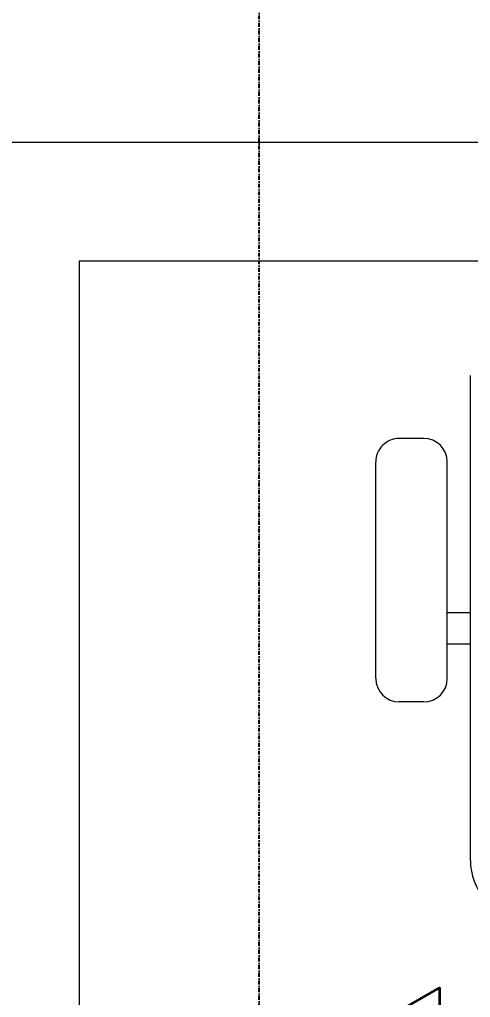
# Model space of a CAD drawing. Header units: inches. Extents: x -12418 to 57169, y -29325 to 19878.
# Drawn here: x 40947 to 41326, y -9467 to -8644 of the extents above; entities that cross this region are included whole.
import ezdxf

# ---------------------------------------------------------------- set-up
doc = ezdxf.new("R2010")
doc.units = ezdxf.units.IN
doc.header["$LTSCALE"] = 25
doc.header["$MEASUREMENT"] = 0
doc.linetypes.add('DASHDOT', pattern=[25.4, 12.7, -6.35, 0, -6.35])
doc.layers.get('0').update_dxf_attribs({"color": 8})
for name, color, linetype, lineweight in [('00-Ground Floor$0$LOADING', 253, 'Continuous', 5), ('00-Ground Floor$0$NEW Wall', 166, 'Continuous', 5), ('00-Ground Floor$0$Walls', 251, 'Continuous', 5), ('E-LITE-CLNG-CNDT', 6, 'DASHDOT', 35), ('T-DATA-CLNG-COND', 51, 'DASHDOT', 25), ('T-DATA-DEVC-TYPE', 2, 'Continuous', 25), ('T-DATA-WALL @ 100', 33, 'Continuous', 35)]:
    doc.layers.add(name, color=color, linetype=linetype, lineweight=lineweight)
doc.styles.add('DC_Simplex', font='SIMPLEX.shx', dxfattribs={"width": 0.7})

# ---------------------------------------------------------------- blocks, each defined once
blk = doc.blocks.new('*X246')
at = {"color": 0}
for p, q in [((5, 3), (5, 3)), ((5, 3), (5, 3)), ((5, 3), (5, 3)), ((5, 3), (5, 3)), ((5, 3), (5, 3)), ((5, 3), (5, 3)), ((5, 3), (5, 3)), ((5, 3), (5, 3)), ((5, 3), (5, 3)), ((5, 3), (5, 3)), ((5, 3), (5, 3)), ((5, 3), (5, 3)), ((5, 3), (5, 3)), ((5, 3), (5, 3)), ((5, 3), (5, 3)), ((5, 3), (5, 3)), ((5, 3), (5, 3)), ((5, 3), (5, 3)), ((5, 3), (5, 3)), ((5, 3), (5, 3)), ((5, 3), (5, 3)), ((5, 3), (5, 3)), ((5, 3), (5, 3)), ((5, 3), (5, 3)), ((5, 3), (5, 3)), ((5, 3), (5, 3)), ((5, 3), (5, 3)), ((5, 3), (5, 3)), ((5, 3), (5, 3)), ((5, 3), (5, 3)), ((5, 3), (5, 3)), ((5, 3), (5, 3)), ((5, 3), (5, 3)), ((5, 3), (5, 3)), ((5, 3), (5, 3)), ((5, 3), (5, 3)), ((5, 3), (5, 3)), ((5, 3), (5, 3)), ((5, 3), (5, 3)), ((5, 3), (5, 3)), ((5, 3), (5, 3)), ((5, 3), (5, 3)), ((5, 3), (5, 3)), ((5, 3), (5, 3)), ((5, 3), (5, 3)), ((5, 3), (5, 3)), ((5, 3), (5, 3)), ((5, 3), (5, 3)), ((5, 3), (5, 3)), ((5, 3), (5, 3)), ((5, 3), (5, 3)), ((5, 3), (5, 3)), ((5, 3), (5, 3)), ((5, 3), (5, 3)), ((5, 3), (5, 3)), ((5, 3), (5, 3)), ((5, 3), (5, 3)), ((5, 3), (5, 3)), ((5, 3), (5, 3)), ((5, 3), (5, 3)), ((5, 3), (5, 3)), ((5, 3), (5, 3)), ((5, 3), (5, 3)), ((5, 3), (5, 3)), ((5, 3), (5, 3)), ((5, 3), (5, 3)), ((6, 3), (5, 3)), ((5, 3), (5, 3)), ((6, 3), (5, 3)), ((5, 3), (5, 3)), ((6, 3), (5, 3)), ((5, 3), (5, 3)), ((6, 3), (5, 3)), ((5, 3), (5, 3)), ((5, 3), (5, 3)), ((5, 3), (5, 3)), ((5, 3), (5, 3)), ((5, 3), (5, 3)), ((5, 3), (5, 3)), ((5, 3), (5, 3)), ((5, 3), (5, 3)), ((5, 3), (5, 3)), ((5, 3), (5, 3)), ((5, 3), (5, 3)), ((5, 3), (5, 3)), ((5, 3), (5, 3)), ((5, 3), (5, 3)), ((5, 3), (5, 3)), ((5, 3), (5, 3)), ((5, 3), (5, 3)), ((5, 3), (5, 3)), ((5, 3), (5, 3)), ((5, 3), (5, 3)), ((5, 3), (5, 3)), ((5, 3), (5, 3)), ((5, 3), (5, 3)), ((6, 3), (6, 3)), ((6, 3), (6, 3)), ((6, 3), (6, 3)), ((6, 3), (6, 3)), ((6, 3), (6, 3)), ((6, 3), (6, 3)), ((6, 3), (6, 3)), ((6, 3), (6, 3)), ((6, 3), (6, 3)), ((6, 3), (6, 3)), ((6, 3), (6, 3)), ((6, 3), (6, 3)), ((6, 3), (6, 3)), ((6, 3), (6, 3)), ((6, 3), (6, 3)), ((6, 3), (6, 3)), ((6, 3), (6, 3)), ((6, 3), (6, 3)), ((6, 3), (6, 3)), ((6, 3), (6, 3)), ((6, 3), (6, 3)), ((6, 3), (6, 3)), ((6, 3), (6, 3)), ((6, 3), (6, 3)), ((6, 3), (6, 3)), ((6, 3), (6, 3)), ((6, 3), (6, 3)), ((6, 3), (6, 3)), ((6, 3), (6, 3)), ((6, 3), (6, 3)), ((6, 3), (6, 3)), ((6, 3), (6, 3)), ((6, 3), (6, 3)), ((6, 3), (6, 3)), ((6, 3), (6, 3)), ((6, 3), (6, 3)), ((6, 3), (6, 3)), ((6, 3), (6, 3)), ((6, 3), (6, 3)), ((6, 3), (6, 3)), ((6, 3), (6, 3)), ((6, 3), (6, 3)), ((6, 3), (6, 3)), ((6, 3), (6, 3)), ((6, 3), (6, 3)), ((6, 3), (6, 3)), ((6, 3), (6, 3)), ((6, 3), (6, 3)), ((6, 3), (6, 3)), ((6, 3), (6, 3)), ((6, 3), (6, 3)), ((6, 3), (6, 3)), ((6, 3), (6, 3)), ((6, 3), (6, 3)), ((6, 3), (6, 3)), ((6, 3), (6, 3)), ((6, 3), (6, 3)), ((6, 3), (6, 3)), ((6, 3), (6, 3)), ((6, 3), (6, 3)), ((6, 3), (6, 3)), ((6, 3), (6, 3)), ((6, 3), (6, 3)), ((6, 3), (6, 3)), ((6, 3), (6, 3)), ((6, 3), (6, 3)), ((6, 3), (6, 3)), ((6, 3), (6, 3)), ((6, 3), (6, 3)), ((6, 3), (6, 3)), ((6, 3), (6, 3)), ((6, 3), (6, 3)), ((6, 3), (6, 3)), ((6, 3), (6, 3)), ((6, 3), (6, 3)), ((6, 3), (6, 3)), ((6, 3), (6, 3)), ((6, 3), (6, 3)), ((6, 3), (6, 3)), ((6, 3), (6, 3)), ((6, 3), (6, 3)), ((6, 3), (6, 3)), ((6, 3), (6, 3)), ((6, 3), (6, 3)), ((6, 3), (6, 3)), ((6, 3), (6, 3)), ((6, 3), (6, 3)), ((6, 3), (6, 3)), ((6, 3), (6, 3)), ((6, 3), (6, 3)), ((6, 3), (6, 3)), ((6, 3), (6, 3)), ((6, 3), (6, 3)), ((6, 3), (6, 3)), ((6, 3), (6, 3)), ((6, 3), (6, 3)), ((6, 3), (6, 3)), ((6, 3), (6, 3)), ((6, 3), (6, 3)), ((6, 3), (6, 3)), ((6, 3), (6, 3)), ((6, 3), (6, 3)), ((6, 3), (6, 3)), ((6, 3), (6, 3)), ((6, 3), (6, 3)), ((6, 3), (6, 3)), ((6, 3), (6, 3)), ((6, 3), (6, 3)), ((6, 3), (6, 3)), ((6, 3), (6, 3)), ((6, 3), (6, 3)), ((6, 3), (6, 3)), ((6, 3), (6, 3)), ((6, 3), (6, 3)), ((6, 3), (6, 3)), ((6, 3), (6, 3)), ((6, 3), (6, 3)), ((6, 3), (6, 3)), ((6, 3), (6, 3)), ((6, 3), (6, 3)), ((6, 3), (6, 3)), ((6, 3), (6, 3)), ((6, 3), (6, 3)), ((6, 3), (6, 3)), ((6, 3), (6, 3)), ((6, 3), (6, 3)), ((6, 3), (6, 3)), ((6, 3), (6, 3)), ((6, 3), (6, 3)), ((6, 3), (6, 3)), ((6, 3), (6, 3)), ((6, 3), (6, 3)), ((6, 3), (6, 3)), ((6, 3), (6, 3)), ((6, 3), (6, 3)), ((6, 3), (6, 3)), ((6, 3), (6, 3)), ((6, 3), (6, 3)), ((6, 3), (6, 3)), ((6, 3), (6, 3)), ((6, 3), (6, 3)), ((6, 3), (6, 3)), ((6, 3), (6, 3)), ((6, 3), (6, 3)), ((6, 3), (6, 3)), ((6, 3), (6, 3)), ((6, 3), (6, 3)), ((6, 3), (6, 3)), ((6, 3), (6, 3)), ((6, 3), (6, 3)), ((6, 3), (6, 3)), ((6, 3), (6, 3)), ((6, 3), (6, 3)), ((6, 3), (6, 3)), ((6, 3), (6, 3)), ((6, 3), (6, 3)), ((6, 3), (6, 3)), ((6, 3), (6, 3)), ((6, 3), (6, 3)), ((6, 3), (6, 3)), ((6, 3), (6, 3)), ((6, 3), (6, 3)), ((6, 3), (6, 3)), ((6, 3), (6, 3)), ((6, 3), (6, 3)), ((6, 3), (6, 3)), ((6, 3), (6, 3)), ((6, 3), (6, 3)), ((6, 3), (6, 3)), ((6, 3), (6, 3)), ((6, 3), (6, 3)), ((6, 3), (6, 3)), ((6, 3), (6, 3)), ((6, 3), (6, 3)), ((6, 3), (6, 3)), ((6, 3), (6, 3)), ((6, 3), (6, 3)), ((6, 3), (6, 3)), ((6, 3), (6, 3)), ((6, 3), (6, 3)), ((6, 3), (6, 3)), ((6, 3), (6, 3)), ((6, 3), (6, 3)), ((6, 3), (6, 3)), ((6, 3), (6, 3)), ((6, 3), (6, 3)), ((6, 3), (6, 3)), ((6, 3), (6, 3)), ((6, 3), (6, 3)), ((6, 3), (6, 3)), ((6, 3), (6, 3)), ((6, 3), (6, 3)), ((6, 3), (6, 3)), ((6, 3), (6, 3)), ((6, 3), (6, 3)), ((6, 3), (6, 3)), ((6, 3), (6, 3)), ((6, 3), (6, 3)), ((6, 3), (6, 3)), ((6, 3), (6, 3)), ((6, 3), (6, 3)), ((6, 3), (6, 3)), ((6, 3), (6, 3)), ((6, 3), (6, 3)), ((6, 3), (5, 3)), ((6, 3), (5, 3)), ((6, 3), (5, 3)), ((6, 3), (5, 3)), ((6, 3), (5, 3)), ((6, 3), (6, 3)), ((6, 3), (6, 3)), ((6, 3), (6, 3)), ((6, 3), (6, 3)), ((6, 3), (6, 3)), ((6, 3), (6, 3)), ((6, 3), (6, 3)), ((6, 3), (6, 3)), ((6, 3), (6, 3)), ((6, 3), (6, 3)), ((6, 3), (6, 3)), ((6, 3), (6, 3)), ((6, 3), (6, 3)), ((6, 3), (6, 3)), ((6, 3), (6, 3)), ((6, 3), (6, 3)), ((6, 3), (6, 3)), ((6, 3), (6, 3)), ((6, 3), (6, 3)), ((6, 3), (6, 3)), ((6, 3), (6, 3)), ((6, 3), (6, 3)), ((6, 3), (6, 3)), ((6, 3), (6, 3)), ((6, 3), (6, 3)), ((6, 3), (6, 3)), ((6, 3), (6, 3)), ((6, 3), (6, 3)), ((6, 3), (6, 3)), ((6, 3), (6, 3)), ((6, 3), (6, 3)), ((6, 3), (6, 3)), ((6, 3), (6, 3)), ((6, 3), (6, 3)), ((6, 3), (6, 3)), ((6, 3), (6, 3)), ((6, 3), (6, 3)), ((6, 3), (6, 3)), ((6, 3), (6, 3)), ((6, 3), (6, 3)), ((6, 3), (6, 3)), ((6, 3), (6, 3)), ((6, 3), (6, 3)), ((6, 3), (6, 3)), ((6, 3), (6, 3)), ((6, 3), (6, 3)), ((6, 3), (6, 3)), ((6, 3), (6, 3)), ((6, 3), (6, 3)), ((6, 3), (6, 3)), ((6, 3), (6, 3)), ((6, 3), (6, 3)), ((6, 3), (6, 3)), ((6, 3), (6, 3)), ((6, 3), (6, 3)), ((6, 3), (6, 3)), ((6, 3), (6, 3)), ((6, 3), (6, 3)), ((6, 3), (6, 3)), ((6, 3), (6, 3)), ((6, 3), (6, 3)), ((6, 3), (6, 3)), ((6, 3), (6, 3)), ((6, 3), (6, 3)), ((6, 3), (6, 3)), ((6, 3), (6, 3)), ((6, 3), (6, 3)), ((6, 3), (6, 3)), ((6, 3), (6, 3)), ((6, 3), (6, 3)), ((6, 3), (6, 3)), ((6, 3), (6, 3)), ((6, 3), (6, 3)), ((6, 3), (6, 3)), ((6, 3), (6, 3)), ((6, 3), (6, 3)), ((6, 3), (6, 3)), ((6, 3), (6, 3)), ((6, 3), (6, 3)), ((6, 3), (6, 3)), ((6, 3), (6, 3)), ((6, 3), (6, 3)), ((6, 3), (6, 3)), ((6, 3), (6, 3)), ((6, 3), (6, 3)), ((6, 3), (6, 3)), ((6, 3), (6, 3)), ((6, 3), (6, 3)), ((6, 3), (6, 3)), ((6, 3), (6, 3)), ((6, 3), (6, 3)), ((6, 3), (6, 3)), ((6, 3), (6, 3)), ((6, 3), (6, 3)), ((6, 3), (6, 3)), ((6, 3), (6, 3)), ((6, 3), (6, 3)), ((6, 3), (6, 3)), ((6, 3), (6, 3)), ((6, 3), (6, 3)), ((6, 3), (6, 3)), ((6, 3), (6, 3)), ((6, 3), (6, 3)), ((6, 3), (6, 3)), ((6, 3), (6, 3)), ((6, 3), (6, 3)), ((6, 3), (6, 3)), ((6, 3), (6, 3)), ((6, 3), (6, 3)), ((6, 3), (6, 3)), ((6, 3), (6, 3)), ((6, 3), (6, 3)), ((6, 3), (6, 3)), ((6, 3), (6, 3)), ((6, 3), (6, 3)), ((6, 3), (6, 3)), ((6, 3), (6, 3)), ((6, 3), (6, 3)), ((6, 3), (6, 3)), ((6, 3), (6, 3)), ((6, 3), (6, 3)), ((6, 3), (6, 3)), ((6, 3), (6, 3)), ((6, 3), (6, 3)), ((6, 3), (6, 3)), ((6, 3), (6, 3)), ((6, 3), (6, 3)), ((6, 3), (6, 3)), ((6, 3), (6, 3)), ((6, 3), (6, 3)), ((6, 3), (6, 3)), ((6, 3), (6, 3)), ((6, 3), (6, 3)), ((6, 3), (6, 3)), ((6, 3), (6, 3)), ((6, 3), (6, 3)), ((6, 3), (6, 3)), ((6, 3), (6, 3)), ((6, 3), (6, 3)), ((6, 3), (6, 3)), ((6, 3), (6, 3)), ((6, 3), (6, 3)), ((6, 3), (6, 3)), ((6, 3), (6, 3)), ((6, 3), (6, 3)), ((6, 3), (6, 3)), ((6, 3), (6, 3)), ((6, 3), (6, 3)), ((6, 3), (6, 3)), ((6, 3), (6, 3)), ((6, 3), (6, 3)), ((6, 3), (6, 3)), ((6, 3), (6, 3)), ((6, 3), (6, 3)), ((6, 3), (6, 3)), ((6, 3), (6, 3)), ((6, 3), (6, 3)), ((6, 3), (6, 3)), ((6, 3), (6, 3)), ((6, 3), (6, 3)), ((6, 3), (6, 3)), ((6, 3), (6, 3)), ((6, 3), (6, 3)), ((6, 3), (6, 3)), ((6, 3), (6, 3)), ((6, 3), (6, 3)), ((6, 3), (6, 3)), ((6, 3), (6, 3)), ((6, 3), (6, 3)), ((6, 3), (6, 3)), ((6, 3), (6, 3)), ((6, 3), (6, 3)), ((6, 3), (6, 3)), ((6, 3), (6, 3)), ((6, 3), (6, 3)), ((6, 3), (6, 3)), ((6, 3), (6, 3)), ((6, 3), (6, 3)), ((6, 3), (6, 3)), ((6, 3), (6, 3)), ((6, 3), (6, 3)), ((6, 3), (6, 3)), ((6, 3), (6, 3)), ((6, 3), (6, 3)), ((6, 3), (6, 3)), ((6, 3), (6, 3)), ((6, 3), (6, 3)), ((6, 3), (6, 3)), ((6, 3), (6, 3)), ((6, 3), (6, 3)), ((6, 3), (6, 3)), ((6, 3), (6, 3)), ((6, 3), (6, 3)), ((6, 3), (6, 3)), ((6, 3), (6, 3)), ((6, 3), (6, 3)), ((6, 3), (6, 3)), ((6, 3), (6, 3)), ((6, 3), (6, 3)), ((6, 3), (6, 3)), ((6, 3), (6, 3)), ((6, 3), (6, 3)), ((6, 3), (6, 3)), ((6, 3), (6, 3)), ((6, 3), (6, 3)), ((6, 3), (6, 3)), ((6, 3), (6, 3)), ((6, 3), (6, 3)), ((6, 3), (6, 3)), ((6, 3), (6, 3)), ((6, 3), (6, 3)), ((6, 3), (6, 3)), ((6, 3), (6, 3)), ((6, 3), (6, 3)), ((6, 3), (6, 3)), ((6, 3), (6, 3)), ((6, 3), (6, 3)), ((6, 3), (6, 3)), ((6, 3), (6, 3)), ((6, 3), (6, 3)), ((6, 3), (6, 3)), ((6, 3), (6, 3)), ((6, 3), (6, 3)), ((6, 3), (6, 3)), ((6, 3), (6, 3)), ((6, 3), (6, 3)), ((6, 3), (6, 3)), ((6, 3), (6, 3)), ((6, 3), (6, 3)), ((6, 3), (6, 3)), ((6, 3), (6, 3)), ((6, 3), (6, 3)), ((6, 3), (6, 3)), ((6, 3), (6, 3)), ((6, 3), (6, 3)), ((6, 3), (6, 3)), ((6, 3), (6, 3)), ((6, 3), (6, 3)), ((6, 3), (6, 3)), ((6, 3), (6, 3)), ((6, 3), (6, 3)), ((6, 3), (6, 3)), ((6, 3), (6, 3)), ((6, 3), (6, 3)), ((6, 3), (6, 3)), ((6, 3), (6, 3)), ((6, 3), (6, 3)), ((6, 3), (6, 3)), ((6, 3), (6, 3)), ((6, 3), (6, 3)), ((6, 3), (6, 3)), ((6, 3), (6, 3)), ((6, 3), (6, 3)), ((6, 3), (6, 3)), ((6, 3), (6, 3)), ((6, 3), (6, 3)), ((6, 3), (6, 3)), ((6, 3), (6, 3)), ((6, 3), (6, 3)), ((6, 3), (6, 3)), ((6, 3), (6, 3)), ((6, 3), (6, 3)), ((6, 3), (6, 3)), ((6, 3), (6, 3)), ((6, 3), (6, 3)), ((6, 3), (6, 3)), ((6, 3), (6, 3)), ((6, 3), (6, 3)), ((6, 3), (6, 3)), ((6, 3), (6, 3)), ((6, 3), (6, 3)), ((6, 3), (6, 3)), ((6, 3), (6, 3)), ((6, 3), (6, 3)), ((6, 3), (6, 3)), ((6, 3), (6, 3)), ((6, 3), (6, 3)), ((6, 3), (6, 3)), ((6, 3), (6, 3)), ((6, 3), (6, 3)), ((6, 3), (6, 3)), ((6, 3), (6, 3)), ((6, 3), (6, 3)), ((6, 3), (6, 3)), ((6, 3), (6, 3)), ((6, 3), (6, 3)), ((6, 3), (6, 3)), ((6, 3), (6, 3)), ((6, 3), (6, 3)), ((6, 3), (6, 3)), ((6, 3), (6, 3)), ((6, 3), (6, 3)), ((6, 3), (6, 3)), ((6, 3), (6, 3)), ((6, 3), (6, 3)), ((6, 3), (6, 3)), ((6, 3), (6, 3)), ((6, 3), (6, 3)), ((6, 3), (6, 3)), ((6, 3), (6, 3)), ((6, 3), (6, 3)), ((6, 3), (6, 3)), ((6, 3), (6, 3)), ((6, 3), (6, 3)), ((6, 3), (6, 3)), ((6, 3), (6, 3)), ((6, 3), (6, 3)), ((6, 3), (6, 3)), ((6, 3), (6, 3)), ((6, 3), (6, 3)), ((6, 3), (6, 3)), ((6, 3), (6, 3)), ((6, 3), (6, 3)), ((6, 3), (6, 3)), ((6, 3), (6, 3)), ((6, 3), (6, 3)), ((6, 3), (6, 3))]:
    blk.add_line(p, q, dxfattribs=at)
blk = doc.blocks.new('*X247')
at = {"color": 0}
for p, q in [((13, 1), (13, 1)), ((13, 1), (13, 1)), ((13, 1), (13, 1)), ((13, 1), (13, 1)), ((13, 1), (13, 1)), ((13, 1), (13, 1)), ((13, 1), (13, 1)), ((13, 1), (13, 1)), ((13, 1), (13, 1)), ((13, 1), (13, 1)), ((13, 1), (13, 1)), ((13, 1), (13, 1)), ((13, 1), (13, 1)), ((13, 1), (13, 1)), ((13, 1), (13, 1)), ((13, 1), (14, 1)), ((13, 1), (14, 1)), ((13, 1), (14, 1)), ((13, 1), (13, 1)), ((13, 1), (13, 1)), ((13, 1), (13, 1)), ((13, 1), (13, 1)), ((13, 1), (13, 1)), ((13, 1), (13, 1)), ((13, 1), (13, 1)), ((13, 1), (13, 1)), ((13, 1), (13, 1)), ((13, 1), (13, 1)), ((13, 1), (13, 1)), ((13, 1), (13, 1)), ((13, 1), (13, 1)), ((13, 1), (13, 1)), ((13, 1), (13, 1)), ((13, 1), (13, 1)), ((13, 1), (13, 1)), ((13, 1), (13, 1)), ((13, 1), (13, 1)), ((13, 1), (13, 1)), ((13, 1), (13, 1)), ((13, 1), (13, 1)), ((13, 1), (13, 1)), ((13, 1), (13, 1)), ((13, 1), (13, 1)), ((13, 1), (13, 1)), ((13, 1), (13, 1)), ((13, 1), (13, 1)), ((13, 1), (13, 1)), ((13, 1), (13, 1)), ((13, 1), (13, 1)), ((13, 1), (13, 1)), ((13, 1), (13, 1)), ((13, 1), (13, 1)), ((13, 1), (13, 1)), ((13, 1), (13, 1)), ((13, 1), (13, 1)), ((13, 1), (13, 1)), ((13, 1), (13, 1)), ((13, 1), (13, 1)), ((13, 1), (13, 1)), ((13, 1), (13, 1)), ((13, 1), (13, 1)), ((13, 1), (13, 1)), ((13, 1), (13, 1)), ((13, 1), (13, 1)), ((13, 1), (13, 1)), ((13, 1), (13, 1)), ((13, 1), (13, 1)), ((13, 1), (13, 1)), ((13, 1), (13, 1)), ((13, 1), (13, 1)), ((13, 1), (13, 1)), ((13, 1), (13, 1)), ((13, 1), (13, 1)), ((13, 1), (13, 1)), ((13, 1), (13, 1)), ((13, 1), (13, 1)), ((13, 1), (13, 1)), ((13, 1), (13, 1)), ((13, 1), (13, 1)), ((13, 1), (13, 1)), ((13, 1), (13, 1)), ((13, 1), (13, 1)), ((13, 1), (13, 1)), ((13, 1), (13, 1)), ((13, 1), (13, 1)), ((13, 1), (13, 1)), ((13, 1), (13, 1)), ((13, 1), (13, 1)), ((13, 1), (13, 1)), ((13, 1), (13, 1)), ((13, 1), (13, 1)), ((13, 1), (13, 1)), ((13, 1), (13, 1)), ((13, 1), (13, 1)), ((13, 1), (13, 1)), ((13, 1), (13, 1)), ((13, 1), (13, 1)), ((13, 1), (13, 1)), ((13, 1), (13, 1)), ((13, 1), (13, 1)), ((13, 1), (13, 1)), ((13, 1), (13, 1)), ((13, 1), (13, 1)), ((13, 1), (13, 1)), ((13, 1), (13, 1)), ((13, 1), (13, 1)), ((13, 1), (13, 1)), ((13, 1), (13, 1)), ((13, 1), (13, 1)), ((13, 1), (13, 1)), ((13, 1), (13, 1)), ((13, 1), (13, 1)), ((13, 1), (13, 1)), ((13, 1), (13, 1)), ((13, 1), (13, 1)), ((13, 1), (13, 1)), ((13, 1), (13, 1)), ((13, 1), (13, 1)), ((13, 1), (13, 1)), ((13, 1), (13, 1)), ((13, 1), (13, 1)), ((13, 1), (13, 1)), ((13, 1), (13, 1)), ((13, 1), (14, 1)), ((13, 0), (13, 0)), ((13, 0), (13, 0)), ((13, 0), (13, 0)), ((13, 0), (13, 0)), ((13, 0), (13, 0)), ((13, 0), (13, 0)), ((13, 0), (13, 0)), ((13, 0), (13, 0)), ((13, 0), (13, 0)), ((13, 0), (13, 0)), ((13, 0), (13, 0)), ((13, 0), (13, 0)), ((13, 0), (13, 0)), ((13, 0), (13, 0)), ((13, 0), (13, 0)), ((13, 0), (13, 0)), ((13, 0), (13, 0)), ((13, 0), (13, 0)), ((13, 0), (13, 0)), ((13, 0), (13, 0)), ((13, 0), (13, 0)), ((13, 0), (13, 0)), ((13, 0), (13, 0)), ((13, 0), (13, 0)), ((13, 0), (13, 0)), ((13, 0), (13, 0)), ((13, 0), (13, 0)), ((13, 0), (13, 0)), ((13, 0), (13, 0)), ((13, 0), (13, 0)), ((13, 0), (13, 0)), ((13, 0), (13, 0)), ((13, 0), (13, 0)), ((13, 0), (13, 0)), ((13, 0), (13, 0)), ((13, 0), (13, 0)), ((13, 0), (13, 0)), ((13, 0), (13, 0)), ((13, 0), (13, 0)), ((13, 0), (13, 0)), ((13, 0), (13, 0)), ((13, 0), (13, 0)), ((13, 0), (13, 0)), ((13, 0), (13, 0)), ((13, 0), (13, 0)), ((13, 0), (13, 0)), ((13, 0), (13, 0)), ((13, 0), (13, 0)), ((13, 0), (14, 0)), ((13, 0), (14, 0)), ((13, 0), (13, 0)), ((13, 0), (14, 0)), ((14, 1), (14, 1)), ((14, 1), (14, 1)), ((14, 1), (14, 1)), ((14, 1), (14, 1)), ((14, 1), (14, 1)), ((14, 1), (14, 1)), ((14, 1), (14, 1)), ((14, 1), (14, 1)), ((14, 1), (14, 1)), ((14, 1), (14, 1)), ((14, 1), (14, 1)), ((14, 1), (14, 1)), ((14, 1), (14, 1)), ((14, 1), (14, 1)), ((14, 1), (14, 1)), ((14, 1), (14, 1)), ((14, 1), (14, 1)), ((14, 1), (14, 1)), ((14, 1), (14, 1)), ((14, 1), (14, 1)), ((14, 1), (14, 1)), ((14, 1), (14, 1)), ((14, 1), (14, 1)), ((14, 1), (14, 1)), ((14, 1), (14, 1)), ((14, 1), (14, 1)), ((14, 1), (14, 1)), ((14, 1), (14, 1)), ((14, 1), (14, 1)), ((14, 1), (14, 1)), ((14, 1), (14, 1)), ((14, 1), (14, 1)), ((14, 1), (14, 1)), ((14, 1), (14, 1)), ((14, 1), (14, 1)), ((14, 1), (14, 1)), ((14, 1), (14, 1)), ((14, 1), (14, 1)), ((14, 1), (14, 1)), ((14, 1), (14, 1)), ((14, 1), (14, 1)), ((14, 1), (14, 1)), ((14, 1), (14, 1)), ((14, 1), (14, 1)), ((14, 1), (14, 1)), ((14, 1), (14, 1)), ((14, 1), (14, 1)), ((14, 1), (14, 1)), ((14, 1), (14, 1)), ((14, 1), (14, 1)), ((14, 1), (14, 1)), ((14, 1), (14, 1)), ((14, 1), (14, 1)), ((14, 1), (14, 1)), ((14, 1), (14, 1)), ((14, 1), (14, 1)), ((14, 1), (14, 1)), ((14, 1), (14, 1)), ((14, 1), (14, 1)), ((14, 1), (14, 1)), ((14, 1), (14, 1)), ((14, 1), (14, 1)), ((14, 1), (14, 1)), ((14, 1), (14, 1)), ((14, 1), (14, 1)), ((14, 1), (14, 1)), ((14, 1), (14, 1)), ((14, 1), (14, 1)), ((14, 1), (14, 1)), ((14, 1), (14, 1)), ((14, 1), (14, 1)), ((14, 1), (14, 1)), ((14, 1), (14, 1)), ((14, 1), (14, 1)), ((14, 1), (14, 1)), ((14, 1), (14, 1)), ((14, 1), (14, 1)), ((14, 1), (14, 1)), ((14, 1), (14, 1)), ((14, 1), (14, 1)), ((14, 1), (14, 1)), ((14, 1), (14, 1)), ((14, 1), (14, 1)), ((14, 1), (14, 1)), ((14, 1), (14, 1)), ((14, 1), (14, 1)), ((14, 1), (14, 1)), ((14, 1), (14, 1)), ((14, 1), (14, 1)), ((14, 1), (14, 1)), ((14, 1), (14, 1)), ((14, 1), (14, 1)), ((14, 1), (14, 1)), ((14, 1), (14, 1)), ((14, 0), (14, 0)), ((14, 0), (14, 0)), ((14, 0), (14, 0)), ((14, 0), (14, 0)), ((14, 0), (14, 0)), ((14, 0), (14, 0)), ((14, 0), (14, 0)), ((14, 0), (14, 0)), ((14, 0), (14, 0)), ((14, 0), (14, 0)), ((14, 0), (14, 0)), ((14, 0), (14, 0)), ((14, 0), (14, 0)), ((14, 0), (14, 0)), ((14, 0), (14, 0)), ((14, 0), (14, 0)), ((14, 0), (14, 0)), ((14, 0), (14, 0)), ((14, 0), (14, 0)), ((14, 0), (14, 0)), ((14, 0), (14, 0)), ((14, 0), (14, 0)), ((14, 0), (14, 0)), ((14, 0), (14, 0)), ((14, 0), (14, 0)), ((14, 0), (14, 0)), ((14, 0), (14, 0)), ((14, 0), (14, 0)), ((14, 0), (14, 0)), ((14, 0), (14, 0)), ((14, 0), (14, 0)), ((14, 0), (14, 0)), ((14, 0), (14, 0)), ((14, 0), (14, 0)), ((14, 0), (14, 0)), ((14, 0), (14, 0)), ((14, 0), (14, 0)), ((14, 0), (14, 0)), ((14, 0), (14, 0)), ((14, 0), (14, 0)), ((14, 0), (14, 0)), ((14, 0), (14, 0)), ((14, 0), (14, 0)), ((14, 0), (14, 0)), ((14, 0), (14, 0)), ((14, 0), (14, 0)), ((14, 0), (14, 0)), ((14, 0), (14, 0)), ((13, 0), (13, 0)), ((13, 0), (14, 0)), ((13, 0), (13, 0)), ((13, 0), (14, 0)), ((13, 0), (13, 0)), ((13, 0), (14, 0)), ((13, 0), (13, 0)), ((13, 0), (13, 0)), ((13, 0), (13, 0)), ((13, 0), (13, 0)), ((13, 0), (14, 0)), ((13, 0), (13, 0)), ((13, 0), (14, 0)), ((13, 0), (13, 0)), ((13, 0), (14, 0)), ((13, 0), (13, 0)), ((13, 0), (14, 0)), ((13, 0), (13, 0)), ((13, 0), (14, 0)), ((13, 0), (13, 0)), ((13, 0), (14, 0)), ((13, 0), (13, 0)), ((13, 0), (14, 0)), ((13, 0), (13, 0)), ((13, 0), (13, 0)), ((13, 0), (13, 0)), ((13, 0), (14, 0)), ((13, 0), (13, 0)), ((13, 0), (14, 0)), ((13, 0), (13, 0)), ((13, 0), (14, 0)), ((13, 0), (13, 0)), ((13, 0), (14, 0)), ((13, 0), (13, 0)), ((13, 0), (13, 0)), ((13, 0), (13, 0)), ((13, 0), (13, 0)), ((13, 0), (13, 0)), ((13, 0), (13, 0)), ((13, 0), (13, 0)), ((13, 0), (13, 0)), ((13, 0), (13, 0)), ((13, 0), (13, 0)), ((13, 0), (13, 0)), ((13, 0), (13, 0)), ((13, 0), (13, 0)), ((13, 0), (13, 0)), ((13, 0), (13, 0)), ((13, 0), (13, 0)), ((13, 0), (13, 0)), ((13, 0), (13, 0)), ((13, 0), (13, 0)), ((13, 0), (13, 0)), ((13, 0), (13, 0)), ((13, 0), (13, 0)), ((13, 0), (13, 0)), ((13, 0), (13, 0)), ((13, 0), (13, 0)), ((13, 0), (13, 0)), ((13, 0), (13, 0)), ((13, 0), (13, 0)), ((13, 0), (13, 0)), ((13, 0), (13, 0)), ((13, 0), (13, 0)), ((13, -1), (13, -1)), ((13, -1), (13, -1)), ((13, -1), (13, -1)), ((13, -1), (13, -1)), ((13, -1), (13, -1)), ((13, -1), (14, -1)), ((13, -1), (13, -1)), ((14, 0), (14, 0)), ((14, 0), (14, 0)), ((14, 0), (14, 0)), ((14, 0), (14, 0)), ((14, 0), (14, 0)), ((14, 0), (14, 0)), ((14, 0), (14, 0)), ((14, 0), (14, 0)), ((14, 0), (14, 0)), ((14, 0), (14, 0)), ((14, 0), (14, 0)), ((14, 0), (14, 0)), ((14, 0), (14, 0)), ((14, 0), (14, 0)), ((14, 0), (14, 0)), ((13, 0), (14, 0)), ((14, 0), (14, 0)), ((14, 0), (14, 0)), ((14, 0), (14, 0)), ((14, 0), (14, 0)), ((14, 0), (14, 0)), ((14, 0), (14, 0)), ((14, 0), (14, 0)), ((14, 0), (14, 0)), ((14, 0), (14, 0)), ((14, 0), (14, 0)), ((14, 0), (14, 0)), ((14, 0), (14, 0)), ((14, 0), (14, 0)), ((14, 0), (14, 0)), ((14, 0), (14, 0)), ((14, 0), (14, 0)), ((14, 0), (14, 0)), ((14, 0), (14, 0)), ((14, 0), (14, 0)), ((14, 0), (14, 0)), ((14, 0), (14, 0)), ((14, 0), (14, 0)), ((14, 0), (14, 0)), ((14, 0), (14, 0)), ((14, 0), (14, 0)), ((14, 0), (14, 0)), ((14, 0), (14, 0)), ((14, 0), (14, 0)), ((14, 0), (14, 0)), ((14, 0), (14, 0)), ((14, 0), (14, 0)), ((14, 0), (14, 0)), ((14, 0), (14, 0)), ((14, 0), (14, 0)), ((14, -1), (14, -1)), ((14, -1), (14, -1)), ((14, -1), (14, -1)), ((14, -1), (14, -1)), ((14, -1), (14, -1))]:
    blk.add_line(p, q, dxfattribs=at)
blk = doc.blocks.new('00-Ground Floor$0$GF21018-P')
at = {"color": 0}
for p, q in [((0.22049, 0.47563), (0.22049, 0.0675)), ((0.25963, 0.34221), (0.2804, 0.34221)), ((0.24001, 0.32259), (0.24001, 0.14)), ((0.30001, 0.32259), (0.30001, 0.14)), ((0.22049, 0.29372), (0.24001, 0.29372)), ((0.22049, 0.26708), (0.24001, 0.26708)), ((0.25963, 0.12039), (0.2804, 0.12039))]:
    blk.add_line(p, q, dxfattribs=at)
for points in [[(0.24001, 0.29372), (0.24001, 0.29372), (0.24001, 0.29372), (0.24001, 0.29372), (0.24001, 0.29372), (0.24001, 0.29372), (0.24001, 0.29372), (0.24001, 0.29372), (0.24001, 0.29372), (0.24001, 0.29372), (0.24001, 0.29372), (0.24001, 0.29372), (0.24001, 0.29372), (0.24001, 0.29372), (0.24001, 0.29372), (0.24001, 0.29372), (0.24001, 0.29372), (0.24001, 0.29372), (0.24001, 0.29372), (0.24001, 0.29372), (0.24001, 0.29372), (0.24001, 0.29372), (0.24001, 0.29372), (0.24001, 0.29372), (0.24001, 0.29372), (0.24001, 0.29372), (0.24001, 0.29372), (0.24001, 0.29372), (0.24001, 0.29372), (0.24001, 0.29372), (0.24001, 0.29372), (0.24001, 0.29372), (0.24001, 0.29372), (0.24001, 0.29372), (0.24001, 0.29372), (0.24001, 0.29372), (0.24001, 0.29372), (0.24001, 0.29372), (0.24001, 0.29372), (0.24001, 0.29372), (0.24001, 0.29372), (0.24001, 0.29372), (0.24001, 0.29372), (0.24001, 0.29372), (0.24001, 0.29372), (0.24001, 0.29372), (0.24001, 0.29372), (0.24001, 0.29372), (0.24001, 0.29372), (0.24001, 0.29372), (0.24001, 0.29372), (0.24001, 0.29372), (0.24001, 0.29372), (0.24001, 0.29372), (0.24001, 0.29372), (0.24001, 0.29372), (0.24001, 0.29372), (0.24001, 0.29372), (0.24001, 0.29372), (0.24001, 0.29372), (0.24001, 0.29372), (0.24001, 0.29372), (0.24001, 0.29372), (0.24001, 0.29372), (0.24001, 0.29372), (0.24001, 0.29372), (0.24001, 0.29372), (0.24001, 0.29372), (0.24001, 0.29372), (0.24001, 0.29372), (0.24001, 0.29372), (0.24001, 0.29372), (0.24001, 0.29372), (0.24001, 0.29372), (0.24001, 0.29372), (0.24001, 0.29372), (0.24001, 0.29372), (0.24001, 0.29372), (0.24001, 0.29372), (0.24001, 0.29372), (0.24001, 0.29372), (0.24001, 0.29372), (0.24001, 0.29372), (0.24001, 0.29372), (0.24001, 0.29372), (0.24001, 0.29372), (0.24001, 0.29372), (0.24001, 0.29372), (0.24001, 0.29372), (0.24001, 0.29372), (0.24001, 0.29372), (0.24001, 0.29372), (0.24001, 0.29372), (0.24001, 0.29372), (0.24001, 0.29372), (0.24001, 0.29372), (0.24001, 0.29372), (0.24001, 0.29372), (0.24001, 0.29372), (0.24001, 0.29372), (0.24001, 0.29372), (0.24001, 0.29372), (0.24001, 0.29372), (0.24001, 0.29372), (0.24001, 0.29372), (0.24001, 0.29372), (0.24001, 0.29372), (0.24001, 0.29372), (0.24001, 0.29372), (0.24001, 0.29372), (0.24001, 0.29372), (0.24001, 0.29372), (0.24001, 0.29372), (0.24001, 0.29372), (0.24001, 0.29372), (0.24001, 0.29372), (0.24001, 0.29372), (0.24001, 0.29372), (0.24001, 0.29372), (0.24001, 0.29372), (0.24001, 0.29372), (0.24001, 0.29372), (0.24001, 0.29372), (0.24001, 0.29372), (0.24001, 0.29372), (0.24001, 0.29372), (0.24001, 0.29372), (0.24001, 0.29372), (0.24001, 0.29372), (0.24001, 0.29372), (0.24001, 0.29372), (0.24001, 0.29372), (0.24001, 0.29372), (0.24001, 0.29372), (0.24001, 0.29372), (0.24001, 0.29372), (0.24001, 0.29372), (0.24001, 0.29372), (0.24001, 0.29372), (0.24001, 0.29372), (0.24001, 0.29372), (0.24001, 0.29372), (0.24001, 0.29372), (0.24001, 0.29372), (0.24001, 0.29372), (0.24001, 0.29372), (0.24001, 0.29372), (0.24001, 0.29372), (0.24001, 0.29372), (0.24001, 0.29372), (0.24001, 0.29372), (0.24001, 0.29372), (0.24001, 0.29372), (0.24001, 0.29372), (0.24001, 0.29372), (0.24001, 0.29372), (0.24001, 0.29372), (0.24001, 0.29372), (0.24001, 0.29372), (0.24001, 0.29372), (0.24001, 0.29372), (0.24001, 0.29372), (0.24001, 0.29372), (0.24001, 0.29372), (0.24001, 0.29372), (0.24001, 0.29372), (0.24001, 0.29372), (0.24001, 0.29372), (0.24001, 0.29372), (0.24001, 0.29372), (0.24001, 0.29372), (0.24001, 0.29372), (0.24001, 0.29372), (0.24001, 0.29372), (0.24001, 0.29372), (0.24001, 0.29372), (0.24001, 0.29372), (0.24001, 0.29372), (0.24001, 0.29372), (0.24001, 0.29372), (0.24001, 0.29372), (0.24001, 0.29372), (0.24001, 0.29372), (0.24001, 0.29372), (0.24001, 0.29372), (0.24001, 0.29372), (0.24001, 0.29372), (0.24001, 0.29372), (0.24001, 0.29372), (0.24001, 0.29372), (0.24001, 0.29372), (0.24001, 0.29372), (0.24001, 0.29372), (0.24001, 0.29372), (0.24001, 0.29372), (0.24001, 0.29372), (0.24001, 0.29372), (0.24001, 0.29372), (0.24001, 0.29372), (0.24001, 0.29372), (0.24001, 0.29372), (0.24001, 0.29372), (0.24001, 0.29372), (0.24001, 0.29372), (0.24001, 0.29372), (0.24001, 0.29372), (0.24001, 0.29372), (0.24001, 0.29372), (0.24001, 0.29372), (0.24001, 0.29372), (0.24001, 0.29372), (0.24001, 0.29372), (0.24001, 0.29372), (0.24001, 0.29372), (0.24001, 0.29372), (0.24001, 0.29372), (0.24001, 0.29372), (0.24001, 0.29372), (0.24001, 0.29372), (0.24001, 0.29372), (0.24001, 0.29372), (0.24001, 0.29372), (0.24001, 0.29372), (0.24001, 0.29372), (0.24001, 0.29372), (0.24001, 0.29372), (0.24001, 0.29372), (0.24001, 0.29372), (0.24001, 0.29372), (0.24001, 0.29372), (0.24001, 0.29372), (0.24001, 0.29372), (0.24001, 0.29372), (0.24001, 0.29372), (0.24001, 0.29372), (0.24001, 0.29372), (0.24001, 0.29372), (0.24001, 0.29372), (0.24001, 0.29372), (0.24001, 0.29372), (0.24001, 0.29372), (0.24001, 0.29372), (0.24001, 0.29372), (0.24001, 0.29372), (0.24001, 0.29372), (0.24001, 0.29372), (0.24001, 0.29372), (0.24001, 0.29372), (0.24001, 0.29372), (0.24001, 0.29372), (0.24001, 0.29372), (0.24001, 0.29372), (0.24001, 0.29372), (0.24001, 0.29372), (0.24001, 0.29372), (0.24001, 0.29372), (0.24001, 0.29372), (0.24001, 0.29372), (0.24001, 0.29372), (0.24001, 0.29372), (0.24001, 0.29372), (0.24001, 0.29372), (0.24001, 0.29372), (0.24001, 0.29372), (0.24001, 0.29372), (0.24001, 0.29372), (0.24001, 0.29372), (0.24001, 0.29372), (0.24001, 0.29372), (0.24001, 0.29372), (0.24001, 0.29372), (0.24001, 0.29372), (0.24001, 0.29372), (0.24001, 0.29372), (0.24001, 0.29372), (0.24001, 0.29372), (0.24001, 0.29372)], [(0.24001, 0.29372), (0.24001, 0.29372), (0.24001, 0.29372), (0.24001, 0.29372), (0.24001, 0.29372), (0.24001, 0.29372), (0.24001, 0.29372), (0.24001, 0.29372), (0.24001, 0.29372), (0.24001, 0.29372), (0.24001, 0.29372), (0.24001, 0.29372), (0.24001, 0.29372), (0.24001, 0.29372), (0.24001, 0.29372), (0.24001, 0.29372), (0.24001, 0.29372), (0.24001, 0.29372), (0.24001, 0.29372), (0.24001, 0.29372), (0.24001, 0.29372), (0.24001, 0.29372), (0.24001, 0.29372), (0.24001, 0.29372), (0.24001, 0.29372), (0.24001, 0.29372), (0.24001, 0.29372), (0.24001, 0.29372), (0.24001, 0.29372), (0.24001, 0.29372), (0.24001, 0.29372), (0.24001, 0.29372), (0.24001, 0.29372), (0.24001, 0.29372), (0.24001, 0.29372), (0.24001, 0.29372), (0.24001, 0.29372), (0.24001, 0.29372), (0.24001, 0.29372), (0.24001, 0.29372), (0.24001, 0.29372), (0.24001, 0.29372), (0.24001, 0.29372), (0.24001, 0.29372), (0.24001, 0.29372), (0.24001, 0.29372), (0.24001, 0.29372), (0.24001, 0.29372), (0.24001, 0.29372), (0.24001, 0.29372), (0.24001, 0.29372), (0.24001, 0.29372), (0.24001, 0.29372), (0.24001, 0.29372), (0.24001, 0.29372), (0.24001, 0.29372), (0.24001, 0.29372), (0.24001, 0.29372), (0.24001, 0.29372), (0.24001, 0.29372), (0.24001, 0.29372), (0.24001, 0.29372), (0.24001, 0.29372), (0.24001, 0.29372), (0.24001, 0.29372), (0.24001, 0.29372), (0.24001, 0.29372), (0.24001, 0.29372), (0.24001, 0.29372), (0.24001, 0.29372), (0.24001, 0.29372), (0.24001, 0.29372), (0.24001, 0.29372), (0.24001, 0.29372), (0.24001, 0.29372), (0.24001, 0.29372), (0.24001, 0.29372), (0.24001, 0.29372), (0.24001, 0.29372), (0.24001, 0.29372), (0.24001, 0.29372), (0.24001, 0.29372), (0.24001, 0.29372), (0.24001, 0.29372), (0.24001, 0.29372), (0.24001, 0.29372), (0.24001, 0.29372), (0.24001, 0.29372), (0.24001, 0.29372), (0.24001, 0.29372), (0.24001, 0.29372), (0.24001, 0.29372), (0.24001, 0.29372), (0.24001, 0.29372), (0.24001, 0.29372), (0.24001, 0.29372), (0.24001, 0.29372), (0.24001, 0.29372), (0.24001, 0.29372), (0.24001, 0.29372), (0.24001, 0.29372), (0.24001, 0.29372), (0.24001, 0.29372), (0.24001, 0.29372), (0.24001, 0.29372), (0.24001, 0.29372), (0.24001, 0.29372), (0.24001, 0.29372), (0.24001, 0.29372), (0.24001, 0.29372), (0.24001, 0.29372), (0.24001, 0.29372), (0.24001, 0.29372), (0.24001, 0.29372), (0.24001, 0.29372), (0.24001, 0.29372), (0.24001, 0.29372), (0.24001, 0.29372), (0.24001, 0.29372), (0.24001, 0.29372), (0.24001, 0.29372), (0.24001, 0.29372), (0.24001, 0.29372), (0.24001, 0.29372), (0.24001, 0.29372), (0.24001, 0.29372), (0.24001, 0.29372), (0.24001, 0.29372), (0.24001, 0.29372), (0.24001, 0.29372), (0.24001, 0.29372), (0.24001, 0.29372), (0.24001, 0.29372), (0.24001, 0.29372), (0.24001, 0.29372), (0.24001, 0.29372), (0.24001, 0.29372), (0.24001, 0.29372), (0.24001, 0.29372), (0.24001, 0.29372), (0.24001, 0.29372), (0.24001, 0.29372), (0.24001, 0.29372), (0.24001, 0.29372), (0.24001, 0.29372), (0.24001, 0.29372), (0.24001, 0.29372), (0.24001, 0.29372), (0.24001, 0.29372), (0.24001, 0.29372), (0.24001, 0.29372), (0.24001, 0.29372), (0.24001, 0.29372), (0.24001, 0.29372), (0.24001, 0.29372), (0.24001, 0.29372), (0.24001, 0.29372), (0.24001, 0.29372), (0.24001, 0.29372), (0.24001, 0.29372), (0.24001, 0.29372), (0.24001, 0.29372), (0.24001, 0.29372), (0.24001, 0.29372), (0.24001, 0.29372), (0.24001, 0.29372), (0.24001, 0.29372), (0.24001, 0.29372), (0.24001, 0.29372), (0.24001, 0.29372), (0.24001, 0.29372), (0.24001, 0.29372), (0.24001, 0.29372), (0.24001, 0.29372), (0.24001, 0.29372), (0.24001, 0.29372), (0.24001, 0.29372), (0.24001, 0.29372), (0.24001, 0.29372), (0.24001, 0.29372), (0.24001, 0.29372), (0.24001, 0.29372), (0.24001, 0.29372), (0.24001, 0.29372), (0.24001, 0.29372), (0.24001, 0.29372), (0.24001, 0.29372), (0.24001, 0.29372), (0.24001, 0.29372), (0.24001, 0.29372), (0.24001, 0.29372), (0.24001, 0.29372), (0.24001, 0.29372), (0.24001, 0.29372), (0.24001, 0.29372), (0.24001, 0.29372), (0.24001, 0.29372), (0.24001, 0.29372), (0.24001, 0.29372), (0.24001, 0.29372), (0.24001, 0.29372), (0.24001, 0.29372), (0.24001, 0.29372), (0.24001, 0.29372), (0.24001, 0.29372), (0.24001, 0.29372), (0.24001, 0.29372), (0.24001, 0.29372), (0.24001, 0.29372), (0.24001, 0.29372), (0.24001, 0.29372), (0.24001, 0.29372), (0.24001, 0.29372), (0.24001, 0.29372), (0.24001, 0.29372), (0.24001, 0.29372), (0.24001, 0.29372), (0.24001, 0.29372), (0.24001, 0.29372)], [(0.24001, 0.29372), (0.24001, 0.29372), (0.24001, 0.29372), (0.24001, 0.29372), (0.24001, 0.29372), (0.24001, 0.29372), (0.24001, 0.29372), (0.24001, 0.29372), (0.24001, 0.29372), (0.24001, 0.29372), (0.24001, 0.29372), (0.24001, 0.29372), (0.24001, 0.29372), (0.24001, 0.29372), (0.24001, 0.29372), (0.24001, 0.29372), (0.24001, 0.29372), (0.24001, 0.29372), (0.24001, 0.29372), (0.24001, 0.29372), (0.24001, 0.29372), (0.24001, 0.29372), (0.24001, 0.29372), (0.24001, 0.29372), (0.24001, 0.29372), (0.24001, 0.29372), (0.24001, 0.29372), (0.24001, 0.29372), (0.24001, 0.29372), (0.24001, 0.29372), (0.24001, 0.29372), (0.24001, 0.29372), (0.24001, 0.29372), (0.24001, 0.29372), (0.24001, 0.29372), (0.24001, 0.29372), (0.24001, 0.29372), (0.24001, 0.29372), (0.24001, 0.29372), (0.24001, 0.29372), (0.24001, 0.29372), (0.24001, 0.29372), (0.24001, 0.29372), (0.24001, 0.29372), (0.24001, 0.29372), (0.24001, 0.29372), (0.24001, 0.29372), (0.24001, 0.29372), (0.24001, 0.29372), (0.24001, 0.29372), (0.24001, 0.29372), (0.24001, 0.29372), (0.24001, 0.29372), (0.24001, 0.29372), (0.24001, 0.29372), (0.24001, 0.29372), (0.24001, 0.29372), (0.24001, 0.29372), (0.24001, 0.29372), (0.24001, 0.29372), (0.24001, 0.29372), (0.24001, 0.29372), (0.24001, 0.29372), (0.24001, 0.29372), (0.24001, 0.29372), (0.24001, 0.29372), (0.24001, 0.29372), (0.24001, 0.29372), (0.24001, 0.29372), (0.24001, 0.29372), (0.24001, 0.29372), (0.24001, 0.29372), (0.24001, 0.29372), (0.24001, 0.29372), (0.24001, 0.29372), (0.24001, 0.29372), (0.24001, 0.29372), (0.24001, 0.29372), (0.24001, 0.29372), (0.24001, 0.29372), (0.24001, 0.29372), (0.24001, 0.29372), (0.24001, 0.29372), (0.24001, 0.29372), (0.24001, 0.29372), (0.24001, 0.29372), (0.24001, 0.29372), (0.24001, 0.29372), (0.24001, 0.29372), (0.24001, 0.29372), (0.24001, 0.29372), (0.24001, 0.29372), (0.24001, 0.29372), (0.24001, 0.29372), (0.24001, 0.29372), (0.24001, 0.29372), (0.24001, 0.29372), (0.24001, 0.29372), (0.24001, 0.29372), (0.24001, 0.29372), (0.24001, 0.29372), (0.24001, 0.29372), (0.24001, 0.29372), (0.24001, 0.29372), (0.24001, 0.29372), (0.24001, 0.29372), (0.24001, 0.29372), (0.24001, 0.29372), (0.24001, 0.29372), (0.24001, 0.29372), (0.24001, 0.29372), (0.24001, 0.29372), (0.24001, 0.29372), (0.24001, 0.29372), (0.24001, 0.29372), (0.24001, 0.29372), (0.24001, 0.29372), (0.24001, 0.29372), (0.24001, 0.29372), (0.24001, 0.29372), (0.24001, 0.29372), (0.24001, 0.29372), (0.24001, 0.29372), (0.24001, 0.29372), (0.24001, 0.29372), (0.24001, 0.29372), (0.24001, 0.29372), (0.24001, 0.29372), (0.24001, 0.29372), (0.24001, 0.29372), (0.24001, 0.29372), (0.24001, 0.29372), (0.24001, 0.29372), (0.24001, 0.29372), (0.24001, 0.29372), (0.24001, 0.29372), (0.24001, 0.29372), (0.24001, 0.29372), (0.24001, 0.29372), (0.24001, 0.29372), (0.24001, 0.29372), (0.24001, 0.29372), (0.24001, 0.29372), (0.24001, 0.29372), (0.24001, 0.29372), (0.24001, 0.29372), (0.24001, 0.29372), (0.24001, 0.29372), (0.24001, 0.29372), (0.24001, 0.29372), (0.24001, 0.29372), (0.24001, 0.29372), (0.24001, 0.29372), (0.24001, 0.29372), (0.24001, 0.29372), (0.24001, 0.29372), (0.24001, 0.29372), (0.24001, 0.29372), (0.24001, 0.29372), (0.24001, 0.29372), (0.24001, 0.29372), (0.24001, 0.29372), (0.24001, 0.29372), (0.24001, 0.29372), (0.24001, 0.29372), (0.24001, 0.29372), (0.24001, 0.29372), (0.24001, 0.29372), (0.24001, 0.29372), (0.24001, 0.29372), (0.24001, 0.29372), (0.24001, 0.29372), (0.24001, 0.29372), (0.24001, 0.29372), (0.24001, 0.29372), (0.24001, 0.29372), (0.24001, 0.29372), (0.24001, 0.29372), (0.24001, 0.29372), (0.24001, 0.29372), (0.24001, 0.29372), (0.24001, 0.29372), (0.24001, 0.29372), (0.24001, 0.29372), (0.24001, 0.29372), (0.24001, 0.29372), (0.24001, 0.29372), (0.24001, 0.29372), (0.24001, 0.29372), (0.24001, 0.29372), (0.24001, 0.29372), (0.24001, 0.29372), (0.24001, 0.29372), (0.24001, 0.29372), (0.24001, 0.29372), (0.24001, 0.29372), (0.24001, 0.29372), (0.24001, 0.29372), (0.24001, 0.29372), (0.24001, 0.29372), (0.24001, 0.29372), (0.24001, 0.29372), (0.24001, 0.29372), (0.24001, 0.29372), (0.24001, 0.29372), (0.24001, 0.29372), (0.24001, 0.29372), (0.24001, 0.29372), (0.24001, 0.29372), (0.24001, 0.29372), (0.24001, 0.29372), (0.24001, 0.29372), (0.24001, 0.29372), (0.24001, 0.29372)]]:
    blk.add_lwpolyline(points, close=True, dxfattribs=at)
for centre, radius, start, end in [((0.17049, 0.47563), 0.05, 0, 80.36712), ((0.25963, 0.32259), 0.01962, 90, 180), ((0.2804, 0.32259), 0.01962, 0, 90), ((0.25963, 0.14), 0.01962, 180, 270), ((0.2804, 0.14), 0.01962, 270, 0)]:
    blk.add_arc(centre, radius, start, end, dxfattribs=at)
at = {"layer": '00-Ground Floor$0$NEW Wall', "color": 0, "linetype": 'Continuous'}
for points in [[(0.24001, 0.29372), (0.24001, 0.29372), (0.24001, 0.29372), (0.24001, 0.29372), (0.24001, 0.29372), (0.24001, 0.29372), (0.24001, 0.29372), (0.24001, 0.29372)], [(0.24001, 0.29372), (0.24001, 0.29372), (0.24001, 0.29372), (0.24001, 0.29372), (0.24001, 0.29372), (0.24001, 0.29372), (0.24001, 0.29372)], [(0.24001, 0.29372), (0.24001, 0.29372), (0.24001, 0.29372), (0.24001, 0.29372), (0.24001, 0.29372), (0.24001, 0.29372), (0.24001, 0.29372), (0.24001, 0.29372), (0.24001, 0.29372)], [(0.24001, 0.29372), (0.24001, 0.29372), (0.24001, 0.29372), (0.24001, 0.29372), (0.24001, 0.29372), (0.24001, 0.29372), (0.24001, 0.29372), (0.24001, 0.29372), (0.24001, 0.29372), (0.24001, 0.29372)], [(0.24001, 0.29372), (0.24001, 0.29372), (0.24001, 0.29372), (0.24001, 0.29372), (0.24001, 0.29372), (0.24001, 0.29372), (0.24001, 0.29372), (0.24001, 0.29372), (0.24001, 0.29372), (0.24001, 0.29372), (0.24001, 0.29372), (0.24001, 0.29372), (0.24001, 0.29372), (0.24001, 0.29372), (0.24001, 0.29372)], [(0.24001, 0.29372), (0.24001, 0.29372), (0.24001, 0.29372), (0.24001, 0.29372), (0.24001, 0.29372), (0.24001, 0.29372), (0.24001, 0.29372), (0.24001, 0.29372), (0.24001, 0.29372), (0.24001, 0.29372)], [(0.24001, 0.29372), (0.24001, 0.29372), (0.24001, 0.29372), (0.24001, 0.29372), (0.24001, 0.29372), (0.24001, 0.29372), (0.24001, 0.29372), (0.24001, 0.29372), (0.24001, 0.29372), (0.24001, 0.29372)], [(0.24001, 0.29372), (0.24001, 0.29372), (0.24001, 0.29372), (0.24001, 0.29372), (0.24001, 0.29372), (0.24001, 0.29372), (0.24001, 0.29372), (0.24001, 0.29372), (0.24001, 0.29372), (0.24001, 0.29372)], [(0.24001, 0.29372), (0.24001, 0.29372), (0.24001, 0.29372), (0.24001, 0.29372), (0.24001, 0.29372), (0.24001, 0.29372), (0.24001, 0.29372), (0.24001, 0.29372), (0.24001, 0.29372), (0.24001, 0.29372), (0.24001, 0.29372), (0.24001, 0.29372), (0.24001, 0.29372), (0.24001, 0.29372), (0.24001, 0.29372), (0.24001, 0.29372), (0.24001, 0.29372), (0.24001, 0.29372)], [(0.24001, 0.29372), (0.24001, 0.29372), (0.24001, 0.29372), (0.24001, 0.29372), (0.24001, 0.29372), (0.24001, 0.29372), (0.24001, 0.29372), (0.24001, 0.29372), (0.24001, 0.29372), (0.24001, 0.29372), (0.24001, 0.29372), (0.24001, 0.29372)], [(0.24001, 0.29372), (0.24001, 0.29372), (0.24001, 0.29372), (0.24001, 0.29372), (0.24001, 0.29372), (0.24001, 0.29372), (0.24001, 0.29372)], [(0.24001, 0.29372), (0.24001, 0.29372), (0.24001, 0.29372), (0.24001, 0.29372), (0.24001, 0.29372), (0.24001, 0.29372), (0.24001, 0.29372), (0.24001, 0.29372), (0.24001, 0.29372), (0.24001, 0.29372), (0.24001, 0.29372), (0.24001, 0.29372), (0.24001, 0.29372), (0.24001, 0.29372), (0.24001, 0.29372), (0.24001, 0.29372), (0.24001, 0.29372), (0.24001, 0.29372), (0.24001, 0.29372), (0.24001, 0.29372), (0.24001, 0.29372), (0.24001, 0.29372), (0.24001, 0.29372), (0.24001, 0.29372), (0.24001, 0.29372), (0.24001, 0.29372), (0.24001, 0.29372), (0.24001, 0.29372), (0.24001, 0.29372), (0.24001, 0.29372), (0.24001, 0.29372), (0.24001, 0.29372), (0.24001, 0.29372), (0.24001, 0.29372), (0.24001, 0.29372), (0.24001, 0.29372), (0.24001, 0.29372), (0.24001, 0.29372), (0.24001, 0.29372), (0.24001, 0.29372), (0.24001, 0.29372), (0.24001, 0.29372), (0.24001, 0.29372), (0.24001, 0.29372), (0.24001, 0.29372), (0.24001, 0.29372), (0.24001, 0.29372), (0.24001, 0.29372), (0.24001, 0.29372), (0.24001, 0.29372), (0.24001, 0.29372), (0.24001, 0.29372), (0.24001, 0.29372), (0.24001, 0.29372), (0.24001, 0.29372), (0.24001, 0.29372), (0.24001, 0.29372), (0.24001, 0.29372), (0.24001, 0.29372), (0.24001, 0.29372), (0.24001, 0.29372), (0.24001, 0.29372), (0.24001, 0.29372), (0.24001, 0.29372), (0.24001, 0.29372), (0.24001, 0.29372), (0.24001, 0.29372), (0.24001, 0.29372), (0.24001, 0.29372), (0.24001, 0.29372), (0.24001, 0.29372), (0.24001, 0.29372), (0.24001, 0.29372), (0.24001, 0.29372), (0.24001, 0.29372), (0.24001, 0.29372), (0.24001, 0.29372), (0.24001, 0.29372), (0.24001, 0.29372), (0.24001, 0.29372), (0.24001, 0.29372), (0.24001, 0.29372), (0.24001, 0.29372), (0.24001, 0.29372), (0.24001, 0.29372), (0.24001, 0.29372), (0.24001, 0.29372), (0.24001, 0.29372), (0.24001, 0.29372), (0.24001, 0.29372), (0.24001, 0.29372), (0.24001, 0.29372), (0.24001, 0.29372), (0.24001, 0.29372), (0.24001, 0.29372), (0.24001, 0.29372), (0.24001, 0.29372), (0.24001, 0.29372), (0.24001, 0.29372), (0.24001, 0.29372), (0.24001, 0.29372), (0.24001, 0.29372), (0.24001, 0.29372), (0.24001, 0.29372), (0.24001, 0.29372), (0.24001, 0.29372), (0.24001, 0.29372), (0.24001, 0.29372), (0.24001, 0.29372), (0.24001, 0.29372), (0.24001, 0.29372)], [(0.24001, 0.29372), (0.24001, 0.29372), (0.24001, 0.29372), (0.24001, 0.29372), (0.24001, 0.29372), (0.24001, 0.29372), (0.24001, 0.29372), (0.24001, 0.29372), (0.24001, 0.29372), (0.24001, 0.29372), (0.24001, 0.29372), (0.24001, 0.29372), (0.24001, 0.29372), (0.24001, 0.29372), (0.24001, 0.29372), (0.24001, 0.29372), (0.24001, 0.29372)], [(0.24001, 0.29372), (0.24001, 0.29372), (0.24001, 0.29372), (0.24001, 0.29372), (0.24001, 0.29372), (0.24001, 0.29372), (0.24001, 0.29372), (0.24001, 0.29372), (0.24001, 0.29372), (0.24001, 0.29372), (0.24001, 0.29372), (0.24001, 0.29372), (0.24001, 0.29372), (0.24001, 0.29372), (0.24001, 0.29372), (0.24001, 0.29372), (0.24001, 0.29372), (0.24001, 0.29372), (0.24001, 0.29372), (0.24001, 0.29372), (0.24001, 0.29372), (0.24001, 0.29372), (0.24001, 0.29372), (0.24001, 0.29372), (0.24001, 0.29372), (0.24001, 0.29372), (0.24001, 0.29372), (0.24001, 0.29372), (0.24001, 0.29372), (0.24001, 0.29372), (0.24001, 0.29372), (0.24001, 0.29372), (0.24001, 0.29372), (0.24001, 0.29372), (0.24001, 0.29372), (0.24001, 0.29372), (0.24001, 0.29372), (0.24001, 0.29372), (0.24001, 0.29372), (0.24001, 0.29372), (0.24001, 0.29372), (0.24001, 0.29372), (0.24001, 0.29372), (0.24001, 0.29372), (0.24001, 0.29372), (0.24001, 0.29372), (0.24001, 0.29372), (0.24001, 0.29372), (0.24001, 0.29372), (0.24001, 0.29372), (0.24001, 0.29372), (0.24001, 0.29372), (0.24001, 0.29372), (0.24001, 0.29372), (0.24001, 0.29372), (0.24001, 0.29372), (0.24001, 0.29372), (0.24001, 0.29372), (0.24001, 0.29372), (0.24001, 0.29372), (0.24001, 0.29372), (0.24001, 0.29372), (0.24001, 0.29372), (0.24001, 0.29372), (0.24001, 0.29372), (0.24001, 0.29372), (0.24001, 0.29372), (0.24001, 0.29372), (0.24001, 0.29372), (0.24001, 0.29372), (0.24001, 0.29372), (0.24001, 0.29372), (0.24001, 0.29372), (0.24001, 0.29372), (0.24001, 0.29372), (0.24001, 0.29372), (0.24001, 0.29372), (0.24001, 0.29372), (0.24001, 0.29372), (0.24001, 0.29372), (0.24001, 0.29372), (0.24001, 0.29372), (0.24001, 0.29372), (0.24001, 0.29372), (0.24001, 0.29372), (0.24001, 0.29372), (0.24001, 0.29372), (0.24001, 0.29372), (0.24001, 0.29372)], [(0.24001, 0.29372), (0.24001, 0.29372), (0.24001, 0.29372), (0.24001, 0.29372), (0.24001, 0.29372), (0.24001, 0.29372), (0.24001, 0.29372), (0.24001, 0.29372), (0.24001, 0.29372), (0.24001, 0.29372), (0.24001, 0.29372), (0.24001, 0.29372), (0.24001, 0.29372), (0.24001, 0.29372), (0.24001, 0.29372), (0.24001, 0.29372), (0.24001, 0.29372), (0.24001, 0.29372), (0.24001, 0.29372), (0.24001, 0.29372), (0.24001, 0.29372), (0.24001, 0.29372), (0.24001, 0.29372), (0.24001, 0.29372), (0.24001, 0.29372), (0.24001, 0.29372), (0.24001, 0.29372), (0.24001, 0.29372), (0.24001, 0.29372), (0.24001, 0.29372), (0.24001, 0.29372), (0.24001, 0.29372), (0.24001, 0.29372), (0.24001, 0.29372), (0.24001, 0.29372), (0.24001, 0.29372), (0.24001, 0.29372), (0.24001, 0.29372), (0.24001, 0.29372), (0.24001, 0.29372), (0.24001, 0.29372), (0.24001, 0.29372), (0.24001, 0.29372), (0.24001, 0.29372), (0.24001, 0.29372), (0.24001, 0.29372), (0.24001, 0.29372), (0.24001, 0.29372), (0.24001, 0.29372), (0.24001, 0.29372), (0.24001, 0.29372), (0.24001, 0.29372), (0.24001, 0.29372), (0.24001, 0.29372)]]:
    blk.add_lwpolyline(points, dxfattribs=at)
at = {"color": 0}
for name, xscale, yscale, zscale in [('*X246', 8.59375e-11, 8.59375e-11, 8.59375e-11), ('*X247', 5.5e-11, 5.5e-11, 5.5e-11)]:
    blk.add_blockref(name, (0.24001, 0.29372), dxfattribs=dict(at, xscale=xscale, yscale=yscale, zscale=zscale))
blk = doc.blocks.new('00-Ground Floor')
at = {"layer": '00-Ground Floor$0$Walls'}
for p, q in [((43777.53, -8747.43, 0), (40897.13, -8747.43, 0)), ((43777.53, -8847.43, 0), (40997.13, -8847.43, 0)), ((40997.13, -8847.43, 0), (40997.13, -12867.43, 0))]:
    blk.add_line(p, q, dxfattribs=at)
at = {"layer": '00-Ground Floor$0$LOADING', "extrusion": (2.24021e-05, 7.77426e-06, 1), "xscale": 1000, "yscale": 1000, "zscale": 1000, "rotation": 179.9985892349694}
blk.add_blockref('00-Ground Floor$0$GF21018-P', (41546.81, -8876.35, 0.84), dxfattribs=at)
blk = doc.blocks.new('*U26')
blk.add_hatch(color=254).paths.add_polyline_path([(-3.0308, 1.75), (-3.0309, 0.0003), (0, 0)])
blk.add_line((0, 0), (-3.0309, 0.0003))
blk.add_lwpolyline([(-3.0308, 1.75), (0, 0), (-3.0311, -1.75)], close=True)
at = {"layer": 'T-DATA-DEVC-TYPE', "style": 'DC_Simplex', "width": 0.7, "flags": 8}
blk.add_attdef('DC_TYPE', (2.6822, 5.6339), '', height=2, rotation=360, dxfattribs=at)

msp = doc.modelspace()

# ---------------------------------------------------------------- linework, layer by layer
at = {"layer": 'T-DATA-CLNG-COND', "ltscale": 0.01, "elevation": 0}
msp.add_lwpolyline([(41148.68, -9546.68), (41148.68, -7147.43)], dxfattribs=at)

# ---------------------------------------------------------------- block references
at = {"layer": 'E-LITE-CLNG-CNDT'}
msp.add_blockref('00-Ground Floor', (0, 0), dxfattribs=at)
at = {"layer": 'T-DATA-WALL @ 100'}
ref = msp.add_blockref('*U26', (40997.13, -9634.18, 0), dxfattribs=dict(at, xscale=100, yscale=100, zscale=100, rotation=180))
ref.add_attrib('DC_TYPE', 'D', (41393.73, -9598.82, 0), dxfattribs={"layer": 'T-DATA-DEVC-TYPE', "height": 200, "style": 'DC_Simplex', "width": 0.7, "flags": 8})

doc.saveas('drawing.dxf')
